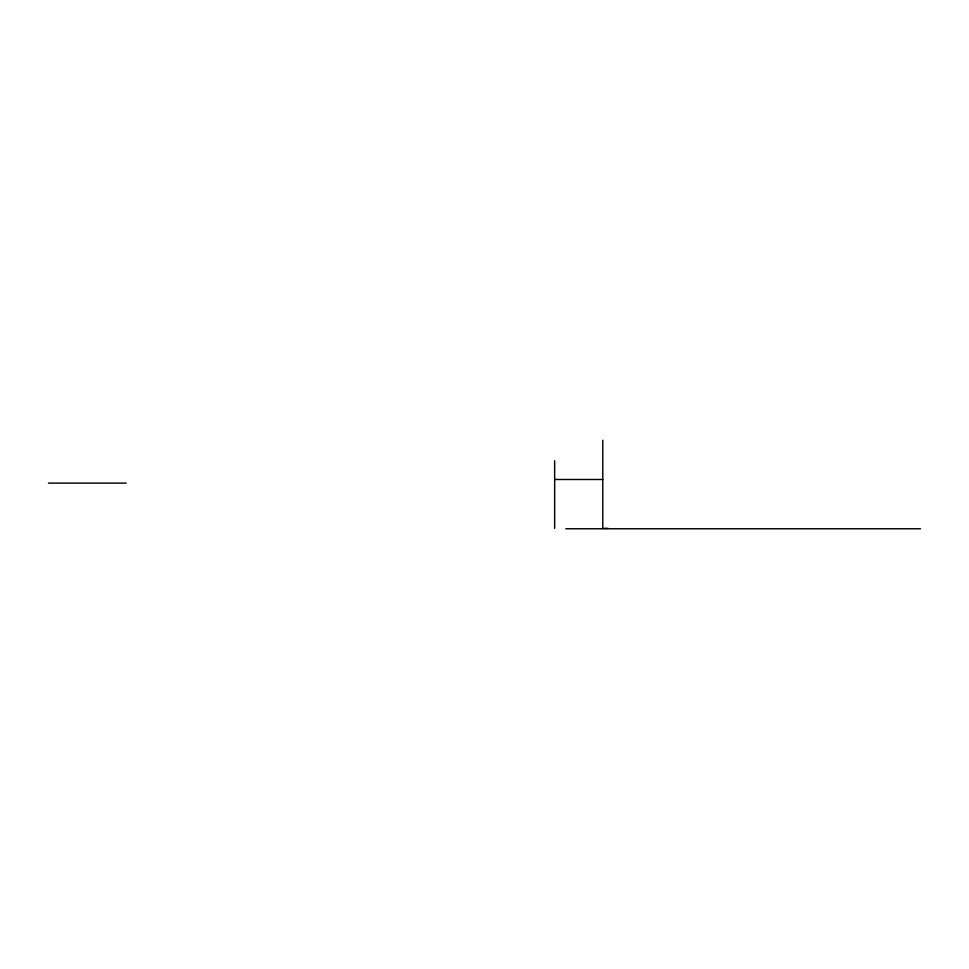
<?xml version="1.0" encoding="UTF-8"?>
<svg xmlns="http://www.w3.org/2000/svg" width="969" height="969" viewBox="0 0 969 969"><rect width="100%" height="100%" fill="white"/><g stroke="black" fill="none" stroke-linecap="round" stroke-linejoin="round"><path stroke-width="1.45" d="M554.656 479.485L602.779 479.485M48.462 483.095L126.188 483.095M608.035 528.347L602.779 528.347L602.779 440.229M565.799 528.771L920.55 528.771M554.656 460.784L554.656 528.347"/></g></svg>
